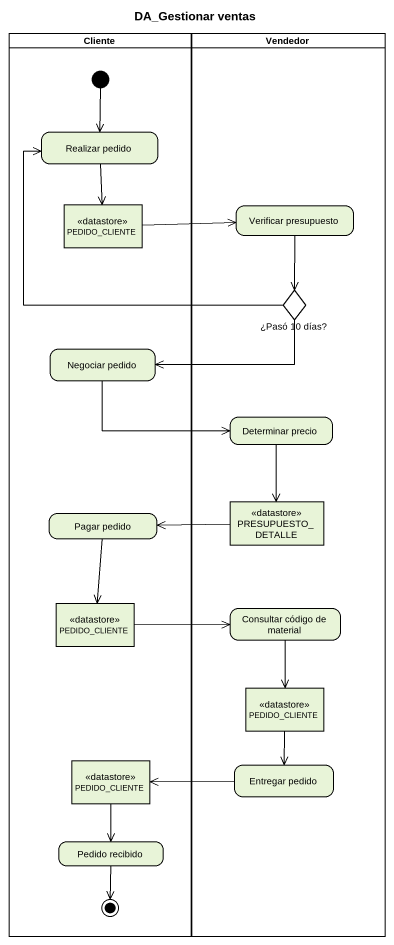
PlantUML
@startuml
title DA_Gestionar ventas
hide empty description
state Cliente <<partition>> {
  state "Realizar pedido" as Realizar_pedido
  state PEDIDO_CLIENTE <<datastore>>
  state "Negociar pedido" as Negociar_pedido
  state "Pagar pedido" as Pagar_pedido
  state "PEDIDO_CLIENTE" as PEDIDO_CLIENTE_2 <<datastore>>
  state "PEDIDO_CLIENTE" as PEDIDO_CLIENTE_4 <<datastore>>
  state "Pedido recibido" as Pedido_recibido
  [*] --> Realizar_pedido
  Pedido_recibido --> [*]
}
state Vendedor <<partition>> {
  state "Verificar presupuesto" as Verificar_presupuesto
  state "¿Pasó 10 días?" as Pasó_10_días <<choice>>
  state "Determinar precio" as Determinar_precio
  state PRESUPUESTO_DETALLE <<datastore>>
  state "Consultar código de material" as Consultar_código_de_material
  state "PEDIDO_CLIENTE" as PEDIDO_CLIENTE_3 <<datastore>>
  state "Entregar pedido" as Entregar_pedido
}
Realizar_pedido --> PEDIDO_CLIENTE
PEDIDO_CLIENTE -right-> Verificar_presupuesto
Verificar_presupuesto --> Pasó_10_días
Pasó_10_días -up-> Realizar_pedido
Pasó_10_días -left-> Negociar_pedido
Negociar_pedido -right-> Determinar_precio
Determinar_precio --> PRESUPUESTO_DETALLE
Pagar_pedido --> PEDIDO_CLIENTE_2
PRESUPUESTO_DETALLE -left-> Pagar_pedido
PEDIDO_CLIENTE_2 -right-> Consultar_código_de_material
Consultar_código_de_material --> PEDIDO_CLIENTE_3
PEDIDO_CLIENTE_3 --> Entregar_pedido
PEDIDO_CLIENTE_4 --> Pedido_recibido
Entregar_pedido -left-> PEDIDO_CLIENTE_4
@enduml
